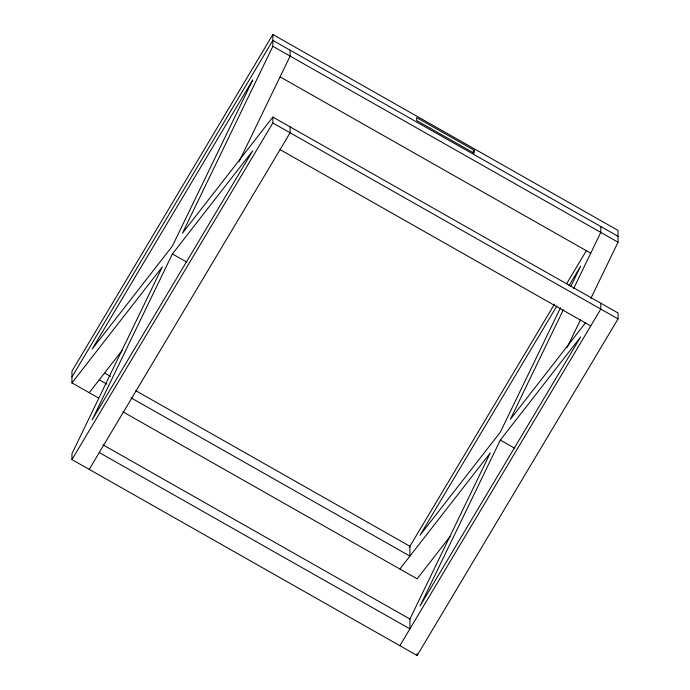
<?xml version="1.0" encoding="UTF-8"?>
<svg xmlns="http://www.w3.org/2000/svg" width="690" height="690" viewBox="0 0 690 690"><rect width="100%" height="100%" fill="white"/><g stroke="black" fill="none" stroke-linecap="round" stroke-linejoin="round"><path stroke-width="1.03" d="M590.882 298.339L618.042 242.207L618.042 230.408L272.861 34.5L272.861 46.299L182.453 233.168L272.861 117.084L618.042 312.993L618.042 318.892L417.139 655.5L71.958 459.592L71.958 453.692L162.366 266.823L71.958 382.907L98.575 398.009M172.405 253.955L92.115 419.917L252.695 150.86L172.405 253.955L186.938 262.2M239.076 161.589L290.119 56.097L290.119 50.198M409.713 619.482L490.288 452.942L399.881 569.017M560.547 307.68L500.336 432.147L420.038 535.242L556.899 305.946M570.82 286.454L580.626 266.193L569.034 285.608M500.336 440.065L420.038 606.027L580.626 336.979L500.336 440.065L514.869 448.319M563.325 309.836L510.376 419.279L585.612 322.679M573.623 288.549L600.783 232.409L600.783 226.51M567.008 347.7L580.583 319.634M272.861 34.5L71.958 371.108L71.958 382.907M71.958 377.007L272.861 40.4L618.042 236.308M71.958 459.592L272.861 122.984L272.861 117.084M89.217 469.39L290.119 132.782L290.119 126.882M472.71 152.783L474.22 150.256L416.682 117.602L416.682 120.552L474.22 153.206L474.22 150.256M409.265 547.394L554.424 304.195M566.568 283.849L586.431 250.556M399.881 645.702L600.783 309.103L600.783 303.203M89.217 392.696L122.199 350.348M450.122 536.466L417.139 578.815L122.906 411.818M272.861 46.299L618.042 242.207M280.071 76.857L590.735 253.178M272.861 122.984L618.042 318.892M280.071 149.609L590.735 325.93M104.88 373.161L110.486 376.343M135.758 390.678L409.929 546.29L409.929 556.123L131.074 397.863M99.265 379.802L106.743 384.054M103.008 444.852L409.929 619.042L409.929 628.875L99.265 452.554M417.139 653.534L417.139 655.5M252.695 80.075L172.405 246.037L92.115 349.123L252.695 80.075"/></g></svg>
